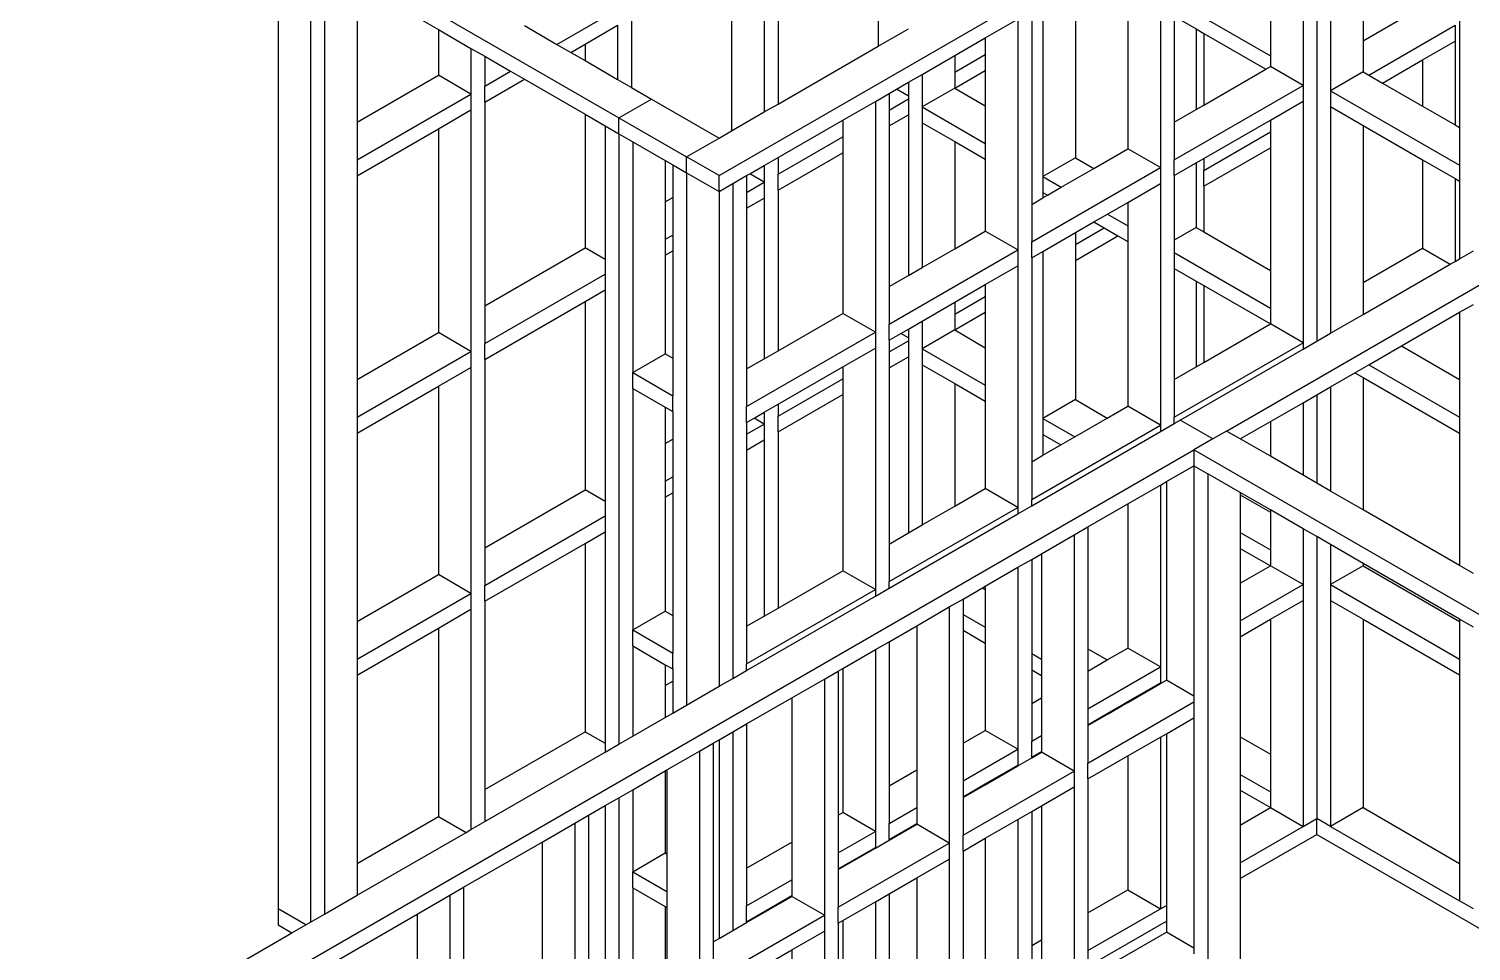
# Model space of a CAD drawing. Header units: millimetres. Extents: x 19458 to 19801, y 4351 to 4752.
# Drawn here: x 19600.685 to 19603.5, y 4522.548 to 4524.349 of the extents above; entities that cross this region are included whole.
import ezdxf

# ---------------------------------------------------------------- set-up
doc = ezdxf.new("R2010")
doc.units = ezdxf.units.MM

# ---------------------------------------------------------------- blocks, each defined once
blk = doc.blocks.new('ISO GENERAL')
at = {"color": 250}
for p, q in [((-3.809, 1.4501), (-2.6423, 2.1237)), ((-2.6423, 2.0926), (-2.6423, 1.1268)), ((-2.6691, 2.0771), (-2.6691, 1.6264)), ((-2.6154, 2.0771), (-2.6154, 1.616)), ((-3.4982, 2.0373), (-3.4982, 1.703)), ((-2.5518, 2.0404), (-2.5518, 1.7136)), ((-4.6699, 1.9161), (-4.6699, 0.0185)), ((-3.6939, 1.9243), (-3.6939, 1.59)), ((-2.9474, 1.9165), (-2.9474, 1.4658)), ((-2.3635, 1.9317), (-2.3635, 1.5441)), ((-4.6062, 1.9104), (-4.0045, 1.5629)), ((-3.7208, 1.9088), (-3.7208, 1.5745)), ((-4.6062, 1.8793), (-4.6062, -0.0071)), ((-4.5794, 1.8638), (-4.5794, 0.0084)), ((-3.7844, 1.8721), (-3.7844, 1.5377)), ((-4.5157, 1.8271), (-4.3568, 1.7353)), ((-4.5157, 1.8271), (-4.5157, 1.5544)), ((-3.011, 1.8134), (-3.011, 1.5025)), ((-4.1254, 1.7062), (-4.007, 1.7746)), ((-3.1771, 1.7839), (-3.1771, 1.4482)), ((-2.9205, 1.7922), (-2.7328, 1.6838)), ((-2.5518, 1.7136), (-2.4358, 1.7806)), ((-3.9801, 1.7591), (-3.9801, 1.6223)), ((-3.2893, 1.7191), (-3.2256, 1.7558)), ((-3.2256, 1.7558), (-3.2256, 1.3051)), ((-3.1988, 1.7713), (-3.1988, 1.3941)), ((-3.1134, 1.757), (-3.1134, 1.485)), ((-2.9205, 1.7612), (-2.8778, 1.7365)), ((-2.9205, 1.7612), (-2.9205, 1.5548)), ((-2.7328, 1.7573), (-2.7328, 1.6838)), ((-4.3568, 1.7353), (-4.3568, 1.6461)), ((-4.3568, 1.7353), (-4.2932, 1.6986)), ((-4.189, 1.743), (-4.1254, 1.7062)), ((-4.0706, 1.7068), (-4.007, 1.7436)), ((-4.007, 1.7436), (-4.007, 1.6379)), ((-3.4982, 1.703), (-3.4395, 1.7368)), ((-3.349, 1.6846), (-3.2893, 1.7191)), ((-3.2893, 1.7191), (-3.2893, 1.6865)), ((-2.8778, 1.7365), (-2.8778, 1.5794)), ((-2.8778, 1.7365), (-2.8629, 1.7279)), ((-2.8629, 1.7279), (-2.8629, 1.588)), ((-2.8629, 1.7279), (-2.7418, 1.658)), ((-2.5408, 1.6465), (-2.3721, 1.7438)), ((-2.3721, 1.7438), (-2.3721, 1.7128)), ((-4.2932, 1.6986), (-4.2663, 1.6831)), ((-4.2932, 1.6986), (-4.2932, 1.6094)), ((-4.1254, 1.7062), (-4.0985, 1.6907)), ((-4.0985, 1.6907), (-4.0706, 1.7068)), ((-4.0985, 1.6907), (-4.0706, 1.6746)), ((-4.0706, 1.7068), (-4.0706, 1.6746)), ((-3.6939, 1.59), (-3.4982, 1.703)), ((-2.5518, 1.7136), (-2.5518, 1.6528)), ((-2.4358, 1.6761), (-2.3721, 1.7128)), ((-2.3721, 1.7128), (-2.3721, 1.5491)), ((-4.2663, 1.6831), (-4.2159, 1.654)), ((-4.2663, 1.6831), (-4.2663, 1.6249)), ((-4.0706, 1.6746), (-4.007, 1.6379)), ((-3.4127, 1.6478), (-3.349, 1.6846)), ((-3.349, 1.652), (-3.2893, 1.6865)), ((-3.349, 1.6846), (-3.349, 1.652)), ((-3.2893, 1.6865), (-3.2893, 1.6555)), ((-2.7418, 1.658), (-2.7328, 1.6631)), ((-2.7328, 1.6838), (-2.7328, 1.6631)), ((-2.6691, 1.6264), (-2.7328, 1.6631)), ((-2.5139, 1.6309), (-2.4358, 1.6761)), ((-2.4358, 1.6761), (-2.4358, 1.5858)), ((-4.5157, 1.5544), (-4.3568, 1.6461)), ((-4.2932, 1.6094), (-4.3568, 1.6461)), ((-4.2663, 1.6249), (-4.2159, 1.654)), ((-4.2663, 1.5939), (-4.189, 1.6385)), ((-4.2159, 1.654), (-4.189, 1.6385)), ((-4.189, 1.6385), (-4.0706, 1.5701)), ((-4.007, 1.6379), (-3.9801, 1.6223)), ((-3.4395, 1.6323), (-3.4127, 1.6478)), ((-3.4127, 1.6478), (-3.4127, 1.5842)), ((-3.349, 1.621), (-3.2893, 1.6555)), ((-3.349, 1.652), (-3.349, 1.621)), ((-3.2893, 1.6555), (-3.2893, 1.5865)), ((-2.8629, 1.588), (-2.7418, 1.658)), ((-2.5518, 1.6528), (-2.6154, 1.616)), ((-2.5518, 1.6528), (-2.5408, 1.6465)), ((-2.5408, 1.6465), (-2.5139, 1.6309)), ((-4.5157, 1.4809), (-4.2932, 1.6094)), ((-4.2932, 1.6094), (-4.2932, 1.5783)), ((-4.2663, 1.5939), (-4.2663, 1.6249)), ((-3.9801, 1.6223), (-3.9409, 1.5997)), ((-3.5039, 1.5952), (-3.477, 1.6107)), ((-3.477, 1.6107), (-3.4628, 1.6189)), ((-3.477, 1.6107), (-3.477, 1.5781)), ((-3.4628, 1.6189), (-3.4395, 1.6323)), ((-3.4395, 1.6055), (-3.4628, 1.6189)), ((-3.4395, 1.6323), (-3.4395, 1.6055)), ((-3.4395, 1.6055), (-3.4395, 1.5998)), ((-3.349, 1.621), (-3.4127, 1.5842)), ((-3.349, 1.621), (-3.2893, 1.5865)), ((-2.9205, 1.4813), (-2.6691, 1.6264)), ((-2.6691, 1.6264), (-2.6691, 1.5954)), ((-2.6154, 1.616), (-2.6154, 1.585)), ((-2.6154, 1.616), (-2.3635, 1.4706)), ((-2.5139, 1.6309), (-2.4358, 1.5858)), ((-4.3568, 1.5416), (-4.2932, 1.5783)), ((-4.2932, 1.5783), (-4.2932, 1.1069)), ((-4.2663, 1.5939), (-4.2663, 1.1959)), ((-4.0045, 1.5629), (-3.9409, 1.5997)), ((-3.9409, 1.5997), (-3.809, 1.5235)), ((-3.7208, 1.5745), (-3.6939, 1.59)), ((-3.5675, 1.5584), (-3.5039, 1.5952)), ((-3.5039, 1.5952), (-3.5039, 1.1445)), ((-3.477, 1.5781), (-3.4395, 1.5998)), ((-3.477, 1.5781), (-3.477, 1.5471)), ((-3.4395, 1.5998), (-3.4395, 1.5687)), ((-3.4127, 1.5842), (-3.2893, 1.513)), ((-3.4127, 1.5842), (-3.4127, 1.5532)), ((-3.2893, 1.5865), (-3.2893, 1.513)), ((-2.9205, 1.5548), (-2.8778, 1.5794)), ((-2.8778, 1.5794), (-2.8629, 1.588)), ((-2.7328, 1.5586), (-2.6691, 1.5954)), ((-2.6691, 1.5954), (-2.6691, 1.1239)), ((-2.6154, 1.585), (-2.6154, 1.1423)), ((-2.6154, 1.585), (-2.5518, 1.5483)), ((-2.4358, 1.5858), (-2.3721, 1.5491)), ((-4.5157, 1.5544), (-4.5157, 1.4809)), ((-4.0706, 1.5701), (-4.0706, 1.3089)), ((-4.0706, 1.5701), (-4.0314, 1.5474)), ((-4.0045, 1.5319), (-4.0045, 1.5629)), ((-4.0045, 1.5629), (-3.8726, 1.4868)), ((-3.7844, 1.5377), (-3.7208, 1.5745)), ((-3.6939, 1.4855), (-3.5675, 1.5584)), ((-3.5675, 1.5584), (-3.5675, 1.5259)), ((-3.477, 1.5471), (-3.4395, 1.5687)), ((-3.4395, 1.5687), (-3.4395, 1.2551)), ((-3.4127, 1.5532), (-3.349, 1.5165)), ((-3.4127, 1.5532), (-3.4127, 1.2706)), ((-2.9205, 1.5548), (-2.9205, 1.4813)), ((-2.8629, 1.4835), (-2.7328, 1.5586)), ((-2.7328, 1.5586), (-2.7328, 1.5356)), ((-2.3721, 1.5491), (-2.3635, 1.5441)), ((-4.5157, 1.4499), (-4.3568, 1.5416)), ((-4.3568, 1.5416), (-4.3568, 1.1436)), ((-4.0314, 1.5474), (-4.0045, 1.5319)), ((-4.0314, 1.5474), (-4.0314, 1.2862)), ((-4.0045, 1.5319), (-4.0045, 0.3403)), ((-4.0045, 1.5319), (-3.9776, 1.5164)), ((-3.8726, 1.4868), (-3.809, 1.5235)), ((-3.809, 1.5235), (-3.7844, 1.5377)), ((-3.6939, 1.4529), (-3.5675, 1.5259)), ((-3.5675, 1.5259), (-3.5675, 1.4948)), ((-3.477, 1.5471), (-3.477, 1.2335)), ((-2.8629, 1.4605), (-2.7328, 1.5356)), ((-2.7328, 1.5356), (-2.7328, 1.5046)), ((-2.5518, 1.5483), (-2.5518, 1.2414)), ((-2.5518, 1.5483), (-2.4358, 1.4813)), ((-2.3635, 1.5441), (-2.3635, 1.4706)), ((-3.9776, 1.5164), (-3.914, 1.4797)), ((-3.9776, 1.5164), (-3.9776, 1.0657)), ((-3.6939, 1.4219), (-3.5675, 1.4948)), ((-3.5675, 1.4948), (-3.5675, 1.1812)), ((-3.349, 1.5165), (-3.349, 1.3074)), ((-3.349, 1.5165), (-3.2893, 1.482)), ((-3.2893, 1.513), (-3.2893, 1.482)), ((-3.0774, 1.4642), (-3.011, 1.5025)), ((-2.9474, 1.4658), (-3.011, 1.5025)), ((-2.8629, 1.4295), (-2.7328, 1.5046)), ((-2.7328, 1.5046), (-2.7328, 1.2652)), ((-4.5157, 1.4809), (-4.5157, 1.4499)), ((-3.914, 1.4797), (-3.914, 1.3993)), ((-3.914, 1.4797), (-3.8995, 1.4713)), ((-3.8995, 1.4713), (-3.8726, 1.4558)), ((-3.8995, 1.4713), (-3.8995, 1.4077)), ((-3.8726, 1.4558), (-3.8726, 1.4868)), ((-3.809, 1.4501), (-3.8726, 1.4868)), ((-3.749, 1.4537), (-3.7208, 1.47)), ((-3.7208, 1.47), (-3.6939, 1.4855)), ((-3.7208, 1.47), (-3.7208, 1.4374)), ((-3.6939, 1.4855), (-3.6939, 1.4529)), ((-3.2893, 1.482), (-3.2893, 1.3419)), ((-3.1988, 1.3206), (-2.9474, 1.4658)), ((-3.1134, 1.485), (-3.1771, 1.4482)), ((-3.1411, 1.4274), (-3.0774, 1.4642)), ((-3.1134, 1.485), (-3.0774, 1.4642)), ((-2.9474, 1.4658), (-2.9474, 1.4347)), ((-2.9205, 1.4502), (-2.9205, 1.4813)), ((-2.9205, 1.4502), (-2.8778, 1.4749)), ((-2.8778, 1.4749), (-2.8629, 1.4835)), ((-2.8778, 1.4749), (-2.8778, 1.349)), ((-2.8629, 1.4835), (-2.8629, 1.4605)), ((-2.4358, 1.4813), (-2.4358, 1.3084)), ((-2.4358, 1.4813), (-2.3721, 1.4446)), ((-2.3635, 1.4706), (-2.3635, 1.4396)), ((-4.5157, 1.4499), (-4.5157, 1.0519)), ((-3.8726, 1.4558), (-3.8726, 0.4165)), ((-3.8726, 1.4558), (-3.809, 1.419)), ((-3.809, 1.419), (-3.809, 1.4501)), ((-3.7821, 1.4345), (-3.7552, 1.4501)), ((-3.7552, 1.4501), (-3.749, 1.4537)), ((-3.7552, 1.4501), (-3.7552, 1.4175)), ((-3.7552, 1.4175), (-3.7208, 1.4374)), ((-3.7208, 1.4374), (-3.749, 1.4537)), ((-3.7208, 1.4374), (-3.7208, 1.4063)), ((-3.6939, 1.4219), (-3.6939, 1.4529)), ((-3.1771, 1.4482), (-3.1411, 1.4274)), ((-3.1771, 1.4482), (-3.1771, 1.4172)), ((-2.9205, 1.4502), (-2.9205, 1.3243)), ((-2.8629, 1.4295), (-2.8629, 1.4605)), ((-2.3721, 1.4446), (-2.3721, 1.2828)), ((-2.3721, 1.4446), (-2.3635, 1.4396)), ((-2.3635, 1.4396), (-2.3635, 1.2878)), ((-3.914, 1.3993), (-3.8995, 1.4077)), ((-3.8995, 1.4077), (-3.8995, 1.3342)), ((-3.809, 1.419), (-3.7821, 1.4345)), ((-3.809, 1.419), (-3.809, 0.4532)), ((-3.7821, 1.4345), (-3.7821, 0.4687)), ((-3.7552, 1.4175), (-3.7552, 1.3864)), ((-3.6939, 1.4219), (-3.6939, 1.1082)), ((-3.1771, 1.4172), (-3.1679, 1.4119)), ((-3.1771, 1.4172), (-3.1771, 1.4066)), ((-3.1771, 1.4066), (-3.1679, 1.4119)), ((-3.1679, 1.4119), (-3.1411, 1.4274)), ((-3.011, 1.398), (-2.9474, 1.4347)), ((-2.9474, 1.4347), (-2.9474, 0.9633)), ((-2.8629, 1.4295), (-2.8629, 1.3403)), ((-3.914, 1.3993), (-3.914, 1.3258)), ((-3.7552, 1.3864), (-3.7208, 1.4063)), ((-3.7552, 1.3864), (-3.7552, 1.0728)), ((-3.7208, 1.4063), (-3.7208, 1.0927)), ((-3.1988, 1.3941), (-3.1771, 1.4066)), ((-3.1988, 1.3941), (-3.1988, 1.3206)), ((-3.0505, 1.3752), (-3.011, 1.398)), ((-3.011, 1.398), (-3.011, 1.3524)), ((-3.1134, 1.3389), (-3.0774, 1.3597)), ((-3.0774, 1.3597), (-3.0505, 1.3752)), ((-3.0774, 1.3597), (-3.0575, 1.3481)), ((-3.0505, 1.3752), (-3.011, 1.3524)), ((-3.011, 1.3524), (-3.011, 1.3213)), ((-2.8184, 0.9516), (-2.1127, 1.3591)), ((-3.914, 1.3258), (-3.8995, 1.3342)), ((-3.914, 1.3258), (-3.914, 1.2948)), ((-3.8995, 1.3342), (-3.8995, 1.3032)), ((-3.349, 1.3074), (-3.2893, 1.3419)), ((-3.2256, 1.3051), (-3.2893, 1.3419)), ((-3.1771, 1.3021), (-3.1134, 1.3389)), ((-3.1134, 1.3158), (-3.0575, 1.3481)), ((-3.1134, 1.3389), (-3.1134, 1.3158)), ((-3.1134, 1.2848), (-3.0306, 1.3326)), ((-3.0575, 1.3481), (-3.0306, 1.3326)), ((-3.0306, 1.3326), (-3.011, 1.3213)), ((-2.8778, 1.349), (-2.9205, 1.3243)), ((-2.9205, 1.3243), (-2.9205, 1.3001)), ((-2.8778, 1.349), (-2.8629, 1.3403)), ((-2.8629, 1.3403), (-2.7328, 1.2652)), ((-4.2663, 1.1959), (-4.0706, 1.3089)), ((-4.0314, 1.2862), (-4.0706, 1.3089)), ((-3.914, 1.2948), (-3.8995, 1.3032)), ((-3.8995, 1.3032), (-3.8995, 1.0941)), ((-3.477, 1.16), (-3.2256, 1.3051)), ((-3.4127, 1.2706), (-3.349, 1.3074)), ((-3.2256, 1.3051), (-3.2256, 1.2741)), ((-3.1988, 1.2896), (-3.1988, 1.3206)), ((-3.1988, 1.2896), (-3.1771, 1.3021)), ((-3.1771, 1.3021), (-3.1771, 0.976)), ((-3.1134, 1.3158), (-3.1134, 1.2848)), ((-3.011, 1.3213), (-3.011, 1)), ((-2.9205, 1.3001), (-2.7328, 1.1917)), ((-2.9205, 1.3001), (-2.9205, 1.2691)), ((-2.5518, 1.2414), (-2.4358, 1.3084)), ((-2.4358, 1.3084), (-2.3818, 1.2772)), ((-2.3635, 1.2878), (-2.3366, 1.3033)), ((-4.0314, 1.2862), (-4.0314, 1.2581)), ((-3.914, 1.2948), (-3.914, 1.1024)), ((-3.4395, 1.2551), (-3.4127, 1.2706)), ((-3.2893, 1.2374), (-3.2256, 1.2741)), ((-3.2256, 1.2741), (-3.2256, 0.8026)), ((-3.1988, 1.2896), (-3.1988, 0.8916)), ((-3.1134, 1.2848), (-3.1134, 1.0128)), ((-2.9205, 1.2691), (-2.8778, 1.2444)), ((-2.9205, 1.2691), (-2.9205, 1.0523)), ((-2.5518, 1.1791), (-2.3818, 1.2772)), ((-2.3818, 1.2772), (-2.3721, 1.2828)), ((-2.3721, 1.2828), (-2.3635, 1.2878)), ((-4.2663, 1.1224), (-4.0314, 1.2581)), ((-4.0314, 1.2581), (-4.0314, 1.227)), ((-3.477, 1.2335), (-3.4395, 1.2551)), ((-2.8778, 1.2444), (-2.8778, 1.0769)), ((-2.8778, 1.2444), (-2.8629, 1.2358)), ((-2.7328, 1.2652), (-2.7328, 1.1917)), ((-2.5518, 1.2414), (-2.5518, 1.1791)), ((-4.0706, 1.2044), (-4.0314, 1.227)), ((-4.0314, 1.227), (-4.0314, 0.814)), ((-3.477, 1.2335), (-3.477, 1.16)), ((-3.349, 1.2029), (-3.2893, 1.2374)), ((-3.349, 1.1798), (-3.2893, 1.2143)), ((-3.2893, 1.2374), (-3.2893, 1.2143)), ((-3.2893, 1.2143), (-3.2893, 1.1833)), ((-2.8629, 1.2358), (-2.8629, 1.0856)), ((-2.8629, 1.2358), (-2.7328, 1.1607)), ((-4.2663, 1.0914), (-4.0706, 1.2044)), ((-4.2663, 1.1959), (-4.2663, 1.1224)), ((-4.0706, 1.2044), (-4.0706, 0.8367)), ((-3.4127, 1.1661), (-3.349, 1.2029)), ((-3.349, 1.2029), (-3.349, 1.1798)), ((-3.349, 1.1488), (-3.2893, 1.1833)), ((-3.2893, 1.1833), (-3.2893, 1.1143)), ((-2.7328, 1.1917), (-2.7328, 1.1607)), ((-2.4772, 1.1176), (-2.3635, 1.1833)), ((-2.3635, 1.1833), (-2.3366, 1.1988)), ((-2.3635, 1.1833), (-2.3635, 1.052)), ((-3.6939, 1.1082), (-3.5675, 1.1812)), ((-3.5039, 1.1445), (-3.5675, 1.1812)), ((-3.477, 1.129), (-3.477, 1.16)), ((-3.4395, 1.1506), (-3.4127, 1.1661)), ((-3.4127, 1.1661), (-3.4127, 1.1121)), ((-3.349, 1.1798), (-3.349, 1.1488)), ((-2.8629, 1.0856), (-2.7328, 1.1607)), ((-2.6691, 1.1239), (-2.7328, 1.1607)), ((-2.6154, 1.1423), (-2.5518, 1.1791)), ((-4.5157, 1.0519), (-4.3568, 1.1436)), ((-4.2932, 1.1069), (-4.3568, 1.1436)), ((-3.7552, 0.9993), (-3.5039, 1.1445)), ((-3.5039, 1.1445), (-3.5039, 1.1134)), ((-3.477, 1.129), (-3.4545, 1.1419)), ((-3.477, 1.129), (-3.477, 1.1059)), ((-3.477, 1.1059), (-3.4395, 1.1276)), ((-3.4545, 1.1419), (-3.4395, 1.1506)), ((-3.4395, 1.1333), (-3.4545, 1.1419)), ((-3.4395, 1.1506), (-3.4395, 1.1333)), ((-3.4395, 1.1333), (-3.4395, 1.1276)), ((-3.4395, 1.1276), (-3.4395, 1.0965)), ((-3.349, 1.1488), (-3.4127, 1.1121)), ((-3.349, 1.1488), (-3.2893, 1.1143)), ((-2.6691, 1.1113), (-2.6423, 1.1268)), ((-2.6423, 1.1268), (-2.6154, 1.1423)), ((-4.5157, 0.9784), (-4.2932, 1.1069)), ((-4.2932, 1.1069), (-4.2932, 1.0759)), ((-4.2663, 1.0914), (-4.2663, 1.1224)), ((-3.9776, 1.0657), (-3.914, 1.1024)), ((-3.914, 1.1024), (-3.8995, 1.0941)), ((-3.7208, 1.0927), (-3.6939, 1.1082)), ((-3.5675, 1.0767), (-3.5039, 1.1134)), ((-3.5039, 1.1134), (-3.5039, 0.642)), ((-3.477, 1.1059), (-3.477, 1.0749)), ((-3.4127, 1.1121), (-3.2893, 1.0408)), ((-3.4127, 1.1121), (-3.4127, 1.081)), ((-3.2893, 1.1143), (-3.2893, 1.0408)), ((-2.9205, 0.9788), (-2.6691, 1.1239)), ((-2.9089, 0.9729), (-2.6691, 1.1113)), ((-2.6691, 1.1239), (-2.6691, 1.1113)), ((-2.5408, 1.0809), (-2.4772, 1.1176)), ((-2.4772, 1.1176), (-2.3635, 1.052)), ((-4.3568, 1.0391), (-4.2932, 1.0759)), ((-4.2932, 1.0759), (-4.2932, 0.6347)), ((-4.2663, 1.0914), (-4.2663, 0.7237)), ((-3.8995, 1.0941), (-3.8995, 1.0206)), ((-3.7552, 1.0728), (-3.7208, 1.0927)), ((-3.7552, 1.0728), (-3.7552, 0.9993)), ((-3.6939, 1.0037), (-3.5675, 1.0767)), ((-3.5675, 1.0767), (-3.5675, 1.0537)), ((-3.477, 1.0749), (-3.4395, 1.0965)), ((-3.477, 1.0749), (-3.477, 0.731)), ((-3.4395, 1.0965), (-3.4395, 0.7526)), ((-3.4127, 1.081), (-3.349, 1.0443)), ((-3.4127, 1.081), (-3.4127, 0.7682)), ((-2.9205, 1.0523), (-2.8778, 1.0769)), ((-2.8778, 1.0769), (-2.8629, 1.0856)), ((-2.5677, 1.0654), (-2.5408, 1.0809)), ((-2.5408, 1.0809), (-2.3635, 0.9785)), ((-4.5157, 1.0519), (-4.5157, 0.9784)), ((-3.9776, 1.0657), (-3.8995, 1.0206)), ((-3.9776, 1.0347), (-3.9776, 1.0657)), ((-3.6939, 0.9807), (-3.5675, 1.0537)), ((-3.5675, 1.0537), (-3.5675, 1.0227)), ((-3.349, 1.0443), (-3.349, 0.8049)), ((-3.349, 1.0443), (-3.2893, 1.0098)), ((-2.9205, 1.0523), (-2.9205, 0.9788)), ((-2.6154, 1.0378), (-2.5677, 1.0654)), ((-2.5677, 1.0654), (-2.5518, 1.0562)), ((-2.5518, 1.0562), (-2.5518, 0.7977)), ((-2.5518, 1.0562), (-2.3635, 0.9475)), ((-2.3635, 1.052), (-2.3635, 0.9785)), ((-4.5157, 0.9474), (-4.3568, 1.0391)), ((-4.3568, 1.0391), (-4.3568, 0.6715)), ((-3.9776, 1.0347), (-3.914, 0.9979)), ((-3.9776, 1.0347), (-3.9776, 0.5632)), ((-3.8995, 0.9896), (-3.8995, 1.0206)), ((-3.6939, 0.9497), (-3.5675, 1.0227)), ((-3.5675, 1.0227), (-3.5675, 0.6788)), ((-3.2893, 1.0408), (-3.2893, 1.0098)), ((-2.6691, 1.0068), (-2.6423, 1.0223)), ((-2.6423, 1.0223), (-2.6154, 1.0378)), ((-2.6423, 1.0223), (-2.6423, 0.8499)), ((-2.6154, 1.0378), (-2.6154, 0.8344)), ((-3.914, 0.9979), (-3.8995, 0.9896)), ((-3.914, 0.9979), (-3.914, 0.9271)), ((-3.8995, 0.9896), (-3.8995, 0.9355)), ((-3.7552, 0.9683), (-3.7552, 0.9993)), ((-3.7407, 0.9767), (-3.7208, 0.9882)), ((-3.7208, 0.9882), (-3.6939, 1.0037)), ((-3.7208, 0.9882), (-3.7208, 0.9652)), ((-3.6939, 1.0037), (-3.6939, 0.9807)), ((-3.2893, 1.0098), (-3.2893, 0.8394)), ((-3.1134, 1.0128), (-3.1771, 0.976)), ((-3.1134, 1.0128), (-3.0512, 0.9768)), ((-3.0512, 0.9768), (-3.011, 1)), ((-2.9474, 0.9633), (-3.011, 1)), ((-2.7328, 0.97), (-2.6691, 1.0068)), ((-2.6691, 1.0068), (-2.6691, 0.8654)), ((-4.5157, 0.9784), (-4.5157, 0.9474)), ((-3.7552, 0.9683), (-3.7407, 0.9767)), ((-3.7552, 0.9683), (-3.7552, 0.9453)), ((-3.7552, 0.9453), (-3.7208, 0.9652)), ((-3.7208, 0.9652), (-3.7407, 0.9767)), ((-3.7208, 0.9652), (-3.7208, 0.9342)), ((-3.6939, 0.9497), (-3.6939, 0.9807)), ((-3.1988, 0.8182), (-2.9474, 0.9633)), ((-3.1771, 0.976), (-3.1148, 0.9401)), ((-3.1771, 0.976), (-3.1771, 0.945)), ((-3.1148, 0.9401), (-3.0512, 0.9768)), ((-2.9474, 0.9506), (-2.9205, 0.9662)), ((-2.9474, 0.9633), (-2.9474, 0.9506)), ((-2.9205, 0.9662), (-2.9205, 0.9788)), ((-2.9205, 0.9662), (-2.9089, 0.9729)), ((-2.8453, 0.9361), (-2.9089, 0.9729)), ((-2.7915, 0.9361), (-2.7328, 0.97)), ((-2.7328, 0.97), (-2.7328, 0.9022)), ((-2.3635, 0.9785), (-2.3635, 0.9475)), ((-4.5157, 0.9474), (-4.5157, 0.5797)), ((-3.914, 0.9271), (-3.8995, 0.9355)), ((-3.8995, 0.9355), (-3.8995, 0.862)), ((-3.7552, 0.9453), (-3.7552, 0.9143)), ((-3.7552, 0.9143), (-3.7208, 0.9342)), ((-3.7208, 0.9342), (-3.7208, 0.5903)), ((-3.6939, 0.9497), (-3.6939, 0.6058)), ((-3.1988, 0.8055), (-2.9474, 0.9506)), ((-3.1771, 0.945), (-3.1417, 0.9246)), ((-3.1771, 0.945), (-3.1771, 0.9042)), ((-3.1417, 0.9246), (-3.1148, 0.9401)), ((-2.8453, 0.9361), (-2.882, 0.9149)), ((-2.8184, 0.9516), (-2.8453, 0.9361)), ((-2.7915, 0.9361), (-2.8184, 0.9516)), ((-2.7328, 0.9022), (-2.7915, 0.9361)), ((-2.3635, 0.9475), (-2.3635, 0.689)), ((-5.029, -0.3246), (-2.882, 0.9149)), ((-3.914, 0.9271), (-3.914, 0.8536)), ((-3.7552, 0.9143), (-3.7552, 0.5704)), ((-3.1988, 0.8916), (-3.1771, 0.9042)), ((-3.1771, 0.9042), (-3.1417, 0.9246)), ((-2.882, 0.9149), (-2.882, 0.8839)), ((-2.2273, 0.5368), (-2.882, 0.9149)), ((-2.6691, 0.8654), (-2.7328, 0.9022)), ((-3.1988, 0.8916), (-3.1988, 0.8182)), ((-2.9358, 0.8528), (-2.882, 0.8839)), ((-2.882, 0.8839), (-2.8552, 0.8683)), ((-2.882, 0.8839), (-2.882, 0.4342)), ((-3.914, 0.8536), (-3.8995, 0.862)), ((-3.914, 0.8536), (-3.914, 0.8226)), ((-3.8995, 0.862), (-3.8995, 0.831)), ((-3.011, 0.8094), (-2.9474, 0.8461)), ((-2.9474, 0.8461), (-2.9358, 0.8528)), ((-2.9474, 0.8461), (-2.9474, 0.4911)), ((-2.9358, 0.8528), (-2.9358, 0.4652)), ((-2.8552, 0.8683), (-2.8552, -1.0602)), ((-2.7915, 0.8316), (-2.8552, 0.8683)), ((-2.6423, 0.8499), (-2.6691, 0.8654)), ((-2.6154, 0.8344), (-2.6423, 0.8499)), ((-4.2663, 0.7237), (-4.0706, 0.8367)), ((-4.0314, 0.814), (-4.0706, 0.8367)), ((-3.914, 0.8226), (-3.8995, 0.831)), ((-3.914, 0.8226), (-3.914, 0.6)), ((-3.8995, 0.831), (-3.8995, 0.5916)), ((-3.349, 0.8049), (-3.2893, 0.8394)), ((-3.2256, 0.8026), (-3.2893, 0.8394)), ((-3.1988, 0.8055), (-3.1988, 0.8182)), ((-2.7915, 0.8316), (-2.7915, 0.8269)), ((-2.7328, 0.7977), (-2.7915, 0.8316)), ((-2.7915, 0.8269), (-2.7328, 0.793)), ((-2.7915, 0.8269), (-2.7915, 0.7534)), ((-2.5518, 0.7977), (-2.6154, 0.8344)), ((-4.0314, 0.814), (-4.0314, 0.7859)), ((-3.477, 0.6575), (-3.2256, 0.8026)), ((-3.477, 0.6449), (-3.2256, 0.79)), ((-3.4127, 0.7682), (-3.349, 0.8049)), ((-3.2256, 0.79), (-3.1988, 0.8055)), ((-3.2256, 0.8026), (-3.2256, 0.79)), ((-3.089, 0.7644), (-3.011, 0.8094)), ((-3.011, 0.8094), (-3.011, 0.5279)), ((-2.7328, 0.7977), (-2.7328, 0.793)), ((-2.6691, 0.7609), (-2.7328, 0.7977)), ((-2.7328, 0.793), (-2.7328, 0.7195)), ((-2.3635, 0.689), (-2.5518, 0.7977)), ((-4.2663, 0.6502), (-4.0314, 0.7859)), ((-4.0314, 0.7859), (-4.0314, 0.7548)), ((-3.4395, 0.7526), (-3.4127, 0.7682)), ((-3.1159, 0.7489), (-3.089, 0.7644)), ((-3.089, 0.7644), (-3.089, 0.5265)), ((-2.6691, 0.7609), (-2.6691, 0.6518)), ((-2.6423, 0.7454), (-2.6691, 0.7609)), ((-4.2663, 0.6192), (-4.0706, 0.7322)), ((-4.0706, 0.7322), (-4.0314, 0.7548)), ((-4.0706, 0.7322), (-4.0706, 0.3645)), ((-4.0314, 0.7548), (-4.0314, 0.3419)), ((-3.477, 0.731), (-3.4395, 0.7526)), ((-3.1795, 0.7121), (-3.1159, 0.7489)), ((-3.1159, 0.7489), (-3.1159, 0.2878)), ((-2.7915, 0.7534), (-2.7328, 0.7195)), ((-2.7915, 0.7534), (-2.7915, 0.7224)), ((-2.6423, 0.7454), (-2.6423, 0.1951)), ((-2.6154, 0.7299), (-2.6423, 0.7454)), ((-4.2663, 0.7237), (-4.2663, 0.6502)), ((-3.477, 0.731), (-3.477, 0.6575)), ((-3.1988, 0.701), (-3.1795, 0.7121)), ((-3.1795, 0.7121), (-3.1795, 0.5053)), ((-2.7915, 0.7224), (-2.7328, 0.6885)), ((-2.7915, 0.7224), (-2.7915, 0.6546)), ((-2.7328, 0.7195), (-2.7328, 0.6885)), ((-2.6154, 0.7299), (-2.6154, 0.6518)), ((-2.5518, 0.6932), (-2.6154, 0.7299)), ((-3.6939, 0.6058), (-3.5675, 0.6788)), ((-3.5039, 0.642), (-3.5675, 0.6788)), ((-3.2893, 0.6487), (-3.2256, 0.6855)), ((-3.2256, 0.6855), (-3.1988, 0.701)), ((-3.2256, 0.6855), (-3.2256, 0.3305)), ((-3.1988, 0.701), (-3.1988, 0.5164)), ((-2.7915, 0.6546), (-2.7328, 0.6885)), ((-2.6691, 0.6518), (-2.7328, 0.6885)), ((-2.5518, 0.6885), (-2.6154, 0.6518)), ((-2.5518, 0.6932), (-2.5518, 0.6885)), ((-2.3635, 0.5845), (-2.5518, 0.6932)), ((-2.5518, 0.6885), (-2.3635, 0.5798)), ((-2.3366, 0.6735), (-2.3635, 0.689)), ((-4.5157, 0.5797), (-4.3568, 0.6715)), ((-4.2932, 0.6347), (-4.3568, 0.6715)), ((-4.2663, 0.6192), (-4.2663, 0.6502)), ((-3.477, 0.6449), (-3.477, 0.6575)), ((-3.295, 0.6454), (-3.2893, 0.6487)), ((-3.2893, 0.6487), (-3.2893, 0.6421)), ((-2.7915, 0.6546), (-2.7915, 0.5811)), ((-2.7915, 0.5811), (-2.6691, 0.6518)), ((-2.6691, 0.6518), (-2.6691, 0.6207)), ((-2.6154, 0.6518), (-2.6154, 0.6207)), ((-2.6154, 0.6518), (-2.3635, 0.5063)), ((-4.5157, 0.5062), (-4.2932, 0.6347)), ((-4.2932, 0.6347), (-4.2932, 0.6037)), ((-3.7552, 0.4969), (-3.5039, 0.642)), ((-3.7552, 0.4842), (-3.5039, 0.6294)), ((-3.5039, 0.6294), (-3.477, 0.6449)), ((-3.5039, 0.642), (-3.5039, 0.6294)), ((-3.3596, 0.6081), (-3.3327, 0.6236)), ((-3.3327, 0.6236), (-3.295, 0.6454)), ((-3.3327, 0.6236), (-3.3327, 0.5937)), ((-3.295, 0.6454), (-3.2893, 0.6421)), ((-3.2893, 0.6421), (-3.2893, 0.5686)), ((-2.7328, 0.584), (-2.6691, 0.6207)), ((-2.6691, 0.6207), (-2.6691, 0.1796)), ((-2.6154, 0.6207), (-2.5518, 0.584)), ((-2.6154, 0.6207), (-2.6154, 0.1796)), ((-4.3568, 0.5669), (-4.2932, 0.6037)), ((-4.2932, 0.6037), (-4.2932, 0.1736)), ((-4.2663, 0.6192), (-4.2663, 0.2515)), ((-3.9776, 0.5632), (-3.914, 0.6)), ((-3.914, 0.6), (-3.8995, 0.5916)), ((-3.8995, 0.5916), (-3.8995, 0.5181)), ((-3.7208, 0.5903), (-3.6939, 0.6058)), ((-3.4232, 0.5714), (-3.3596, 0.6081)), ((-3.3596, 0.6081), (-3.3596, 0.1471)), ((-3.3327, 0.5937), (-3.2893, 0.5686)), ((-3.3327, 0.5937), (-3.3327, 0.5627)), ((-4.5157, 0.5797), (-4.5157, 0.5062)), ((-4.5157, 0.4752), (-4.3568, 0.5669)), ((-4.3568, 0.5669), (-4.3568, 0.1993)), ((-3.9776, 0.5632), (-3.8995, 0.5181)), ((-3.9776, 0.5322), (-3.9776, 0.5632)), ((-3.7552, 0.5704), (-3.7208, 0.5903)), ((-3.7552, 0.5704), (-3.7552, 0.4969)), ((-3.477, 0.5403), (-3.4232, 0.5714)), ((-3.4232, 0.5714), (-3.4232, 0.2899)), ((-3.2893, 0.5686), (-3.2893, 0.5376)), ((-2.7915, 0.5501), (-2.7328, 0.584)), ((-2.7915, 0.5811), (-2.7915, 0.5501)), ((-2.7328, 0.584), (-2.7328, 0.3208)), ((-2.5518, 0.584), (-2.5518, 0.2163)), ((-2.5518, 0.584), (-2.3635, 0.4753)), ((-2.3635, 0.5845), (-2.3635, 0.5798)), ((-2.3366, 0.5689), (-2.3635, 0.5845)), ((-2.3635, 0.5798), (-2.3635, 0.5063)), ((-3.5039, 0.5248), (-3.477, 0.5403)), ((-3.477, 0.5403), (-3.477, 0.2588)), ((-3.3327, 0.5627), (-3.2893, 0.5376)), ((-3.3327, 0.5627), (-3.3327, 0.3421)), ((-3.2893, 0.5376), (-3.2893, 0.3672)), ((-2.7915, 0.5501), (-2.7915, 0.3548)), ((-3.9776, 0.5322), (-3.9776, 0.3558)), ((-3.9776, 0.5322), (-3.914, 0.4954)), ((-3.8995, 0.4871), (-3.8995, 0.5181)), ((-3.5675, 0.4881), (-3.5039, 0.5248)), ((-3.5039, 0.5248), (-3.5039, 0.1698)), ((-3.1795, 0.5053), (-3.1988, 0.5164)), ((-3.1988, 0.5164), (-3.1988, 0.4854)), ((-3.089, 0.5265), (-3.0512, 0.5047)), ((-3.089, 0.5265), (-3.089, 0.4828)), ((-3.0512, 0.5047), (-3.011, 0.5279)), ((-2.9474, 0.4911), (-3.011, 0.5279)), ((-4.5157, 0.5062), (-4.5157, 0.4752)), ((-3.914, 0.4954), (-3.914, 0.4549)), ((-3.914, 0.4954), (-3.8995, 0.4871)), ((-3.8995, 0.4871), (-3.8995, 0.4633)), ((-3.7821, 0.4687), (-3.7552, 0.4842)), ((-3.7552, 0.4842), (-3.7552, 0.4969)), ((-3.6033, 0.4674), (-3.5765, 0.4829)), ((-3.5765, 0.4829), (-3.5675, 0.4881)), ((-3.5765, 0.4829), (-3.5765, 0.2014)), ((-3.5675, 0.4881), (-3.5675, 0.2066)), ((-3.1988, 0.4854), (-3.1795, 0.4742)), ((-3.1988, 0.4854), (-3.1988, 0.4195)), ((-3.1795, 0.5053), (-3.1795, 0.4742)), ((-3.089, 0.4828), (-3.0512, 0.5047)), ((-3.089, 0.4094), (-2.9474, 0.4911)), ((-3.089, 0.4828), (-3.089, 0.4094)), ((-2.9474, 0.4911), (-2.9474, 0.4601)), ((-2.3635, 0.5063), (-2.3635, 0.4753)), ((-4.5157, 0.4752), (-4.5157, 0.1075)), ((-3.914, 0.4549), (-3.8995, 0.4633)), ((-3.914, 0.4549), (-3.914, 0.3926)), ((-3.8995, 0.4633), (-3.8995, 0.4009)), ((-3.8726, 0.4165), (-3.809, 0.4532)), ((-3.809, 0.4532), (-3.7821, 0.4687)), ((-3.667, 0.4307), (-3.6033, 0.4674)), ((-3.6033, 0.4674), (-3.6033, 0.0063)), ((-3.1795, 0.4742), (-3.1795, 0.4306)), ((-3.011, 0.4233), (-2.9474, 0.4601)), ((-3.011, 0.4218), (-2.9474, 0.4585)), ((-2.9474, 0.4585), (-2.9358, 0.4652)), ((-2.9474, 0.4601), (-2.9474, 0.4585)), ((-2.882, 0.4342), (-2.9358, 0.4652)), ((-2.3635, 0.4753), (-2.3635, 0.1076)), ((-3.7552, 0.3797), (-3.667, 0.4307)), ((-3.667, 0.4307), (-3.667, 0.1491)), ((-3.1988, 0.4195), (-3.1795, 0.4306)), ((-3.1795, 0.4306), (-3.1795, 0.3571)), ((-3.089, 0.3033), (-2.882, 0.4228)), ((-3.0243, 0.4157), (-3.011, 0.4233)), ((-3.011, 0.4233), (-3.011, 0.4218)), ((-2.882, 0.4342), (-2.882, 0.4228)), ((-2.882, 0.4228), (-2.882, 0.3918)), ((-3.914, 0.3926), (-3.8995, 0.4009)), ((-3.8995, 0.4009), (-3.8726, 0.4165)), ((-3.1988, 0.4195), (-3.1988, 0.346)), ((-3.089, 0.4094), (-3.089, 0.3783)), ((-3.089, 0.3783), (-3.0512, 0.4002)), ((-3.089, 0.3768), (-3.0498, 0.3994)), ((-3.0512, 0.4002), (-3.0243, 0.4157)), ((-3.0512, 0.4002), (-3.0498, 0.3994)), ((-3.0498, 0.3994), (-3.023, 0.4149)), ((-3.0243, 0.4157), (-3.023, 0.4149)), ((-3.023, 0.4149), (-3.011, 0.4218)), ((-3.9776, 0.3558), (-3.914, 0.3926)), ((-3.7821, 0.3642), (-3.7552, 0.3797)), ((-3.7552, 0.3797), (-3.7552, 0.0982)), ((-3.3327, 0.3421), (-3.2893, 0.3672)), ((-3.2256, 0.3305), (-3.2893, 0.3672)), ((-3.089, 0.3783), (-3.089, 0.3768)), ((-3.089, 0.3768), (-3.089, 0.3033)), ((-2.9358, 0.3607), (-2.882, 0.3918)), ((-2.882, 0.3918), (-2.882, -0.0579)), ((-4.2663, 0.2515), (-4.0706, 0.3645)), ((-4.0706, 0.3645), (-4.0314, 0.3419)), ((-4.0314, 0.3419), (-4.0314, 0.3248)), ((-4.0314, 0.3248), (-4.0045, 0.3403)), ((-4.0045, 0.3403), (-3.9776, 0.3558)), ((-3.8471, 0.3267), (-3.8202, 0.3422)), ((-3.8202, 0.3422), (-3.809, 0.3487)), ((-3.8202, 0.3422), (-3.8202, -0.0454)), ((-3.809, 0.3487), (-3.7821, 0.3642)), ((-3.809, 0.3487), (-3.809, -0.0389)), ((-3.7821, 0.3642), (-3.7821, -0.0234)), ((-3.3327, 0.3421), (-3.3327, 0.2686)), ((-3.1988, 0.346), (-3.1795, 0.3571)), ((-3.1988, 0.315), (-3.1988, 0.346)), ((-3.1795, 0.3571), (-3.1795, 0.3261)), ((-3.011, 0.3173), (-2.9474, 0.354)), ((-2.9474, 0.354), (-2.9358, 0.3607)), ((-2.9474, 0.354), (-2.9474, 0.0189)), ((-2.9358, 0.3607), (-2.9358, 0.0256)), ((-2.7915, 0.3548), (-2.7328, 0.3208)), ((-2.7915, 0.3548), (-2.7915, 0.2813)), ((-4.2663, 0.1892), (-4.0314, 0.3248)), ((-3.9107, 0.29), (-3.8471, 0.3267)), ((-3.8471, 0.3267), (-3.8471, -0.1344)), ((-3.3327, 0.2686), (-3.2256, 0.3305)), ((-3.2256, 0.3305), (-3.2256, 0.2994)), ((-3.2256, 0.2979), (-3.1988, 0.3134)), ((-3.1988, 0.315), (-3.1795, 0.3261)), ((-3.1988, 0.3134), (-3.1795, 0.3245)), ((-3.1988, 0.315), (-3.1988, 0.3134)), ((-3.1795, 0.3261), (-3.1795, 0.3245)), ((-3.1159, 0.2878), (-3.1795, 0.3245)), ((-3.089, 0.2723), (-3.011, 0.3173)), ((-3.011, 0.3173), (-3.011, 0.0557)), ((-2.7328, 0.3208), (-2.7328, 0.2473)), ((-3.9776, 0.2513), (-3.914, 0.2881)), ((-3.914, 0.2881), (-3.9107, 0.29)), ((-3.914, 0.2881), (-3.914, 0.1278)), ((-3.9107, 0.29), (-3.9107, 0.1259)), ((-3.477, 0.2588), (-3.4232, 0.2899)), ((-3.4232, 0.2899), (-3.4232, 0.2164)), ((-3.3327, 0.1626), (-3.1159, 0.2878)), ((-3.2893, 0.2627), (-3.2256, 0.2994)), ((-3.2893, 0.2611), (-3.2256, 0.2979)), ((-3.2256, 0.2994), (-3.2256, 0.2979)), ((-3.1159, 0.2878), (-3.1159, 0.2567)), ((-3.089, 0.2723), (-3.089, 0.3033)), ((-3.477, 0.2588), (-3.477, 0.1853)), ((-3.3327, 0.2686), (-3.3327, 0.2376)), ((-3.3327, 0.2376), (-3.2893, 0.2627)), ((-3.3327, 0.2361), (-3.2893, 0.2611)), ((-3.2893, 0.2627), (-3.2893, 0.2611)), ((-3.1795, 0.22), (-3.1159, 0.2567)), ((-3.1159, 0.2567), (-3.1159, -0.2043)), ((-3.089, 0.2723), (-3.089, 0.0107)), ((-2.7915, 0.2813), (-2.7328, 0.2473)), ((-2.7915, 0.2813), (-2.7915, 0.2502)), ((-4.2663, 0.2515), (-4.2663, 0.1892)), ((-4.0314, 0.2203), (-4.0045, 0.2358)), ((-4.0045, 0.2358), (-3.9776, 0.2513)), ((-4.0045, 0.2358), (-4.0045, -0.1518)), ((-3.9776, 0.2513), (-3.9776, 0.091)), ((-3.3327, 0.2376), (-3.3327, 0.2361)), ((-3.3327, 0.2361), (-3.3327, 0.1626)), ((-2.7915, 0.2502), (-2.7328, 0.2163)), ((-2.7915, 0.2502), (-2.7915, 0.1824)), ((-2.7328, 0.2473), (-2.7328, 0.2163)), ((-4.5157, 0.1075), (-4.3568, 0.1993)), ((-4.3568, 0.1993), (-4.3028, 0.1681)), ((-4.0908, 0.186), (-4.0639, 0.2015)), ((-4.0639, 0.2015), (-4.0314, 0.2203)), ((-4.0639, 0.2015), (-4.0639, -0.1861)), ((-4.0314, 0.2203), (-4.0314, -0.1673)), ((-3.5765, 0.2014), (-3.5675, 0.2066)), ((-3.5765, 0.2014), (-3.5765, 0.1279)), ((-3.5039, 0.1698), (-3.5675, 0.2066)), ((-3.477, 0.1853), (-3.4232, 0.2164)), ((-3.4232, 0.2164), (-3.4232, 0.1854)), ((-3.2256, 0.1934), (-3.1988, 0.2089)), ((-3.1988, 0.2089), (-3.1795, 0.22)), ((-3.1988, 0.2089), (-3.1988, -0.0527)), ((-3.1795, 0.22), (-3.1795, -0.0416)), ((-2.7915, 0.1824), (-2.7328, 0.2163)), ((-2.7328, 0.2163), (-2.6691, 0.1796)), ((-2.5518, 0.2163), (-2.6154, 0.1796)), ((-2.5518, 0.2163), (-2.3635, 0.1076)), ((-4.3028, 0.1681), (-4.2932, 0.1736)), ((-4.2932, 0.1736), (-4.2663, 0.1892)), ((-4.1544, 0.1492), (-4.0908, 0.186)), ((-4.0908, 0.186), (-4.0908, -0.2751)), ((-3.5765, 0.1279), (-3.5039, 0.1698)), ((-3.5039, 0.1698), (-3.5039, 0.1388)), ((-3.477, 0.1543), (-3.4232, 0.1854)), ((-3.477, 0.1543), (-3.477, 0.1853)), ((-3.477, 0.1528), (-3.4232, 0.1838)), ((-3.4232, 0.1854), (-3.4232, 0.1838)), ((-3.3596, 0.1471), (-3.4232, 0.1838)), ((-3.2893, 0.1566), (-3.2256, 0.1934)), ((-3.2256, 0.1934), (-3.2256, -0.1417)), ((-2.7915, 0.1824), (-2.7915, 0.1089)), ((-2.7915, 0.1089), (-2.6691, 0.1796)), ((-2.6691, 0.1796), (-2.6423, 0.1951)), ((-2.6154, 0.1796), (-2.6423, 0.1951)), ((-2.6423, 0.1641), (-2.6423, 0.1951)), ((-2.6154, 0.1796), (-2.3635, 0.0341)), ((-4.5157, 0.0452), (-4.3028, 0.1681)), ((-4.3077, 0.0608), (-4.1544, 0.1492)), ((-4.1544, 0.1492), (-4.1544, -0.2384)), ((-3.7552, 0.0982), (-3.667, 0.1491)), ((-3.667, 0.1491), (-3.667, 0.0757)), ((-3.5765, 0.0219), (-3.3596, 0.1471)), ((-3.5039, 0.1372), (-3.477, 0.1528)), ((-3.477, 0.1543), (-3.477, 0.1528)), ((-3.3596, 0.1471), (-3.3596, 0.116)), ((-3.3327, 0.1315), (-3.3327, 0.1626)), ((-3.3327, 0.1315), (-3.2893, 0.1566)), ((-3.2893, 0.1566), (-3.2893, -0.105)), ((-2.7915, 0.0779), (-2.6423, 0.1641)), ((-2.6423, 0.1641), (-2.2541, -0.06)), ((-3.9776, 0.091), (-3.914, 0.1278)), ((-3.914, 0.1278), (-3.9107, 0.1259)), ((-3.9107, 0.1259), (-3.9107, 0.0524)), ((-3.5765, 0.1279), (-3.5765, 0.0969)), ((-3.5675, 0.1021), (-3.5039, 0.1388)), ((-3.5675, 0.1005), (-3.5039, 0.1372)), ((-3.5039, 0.1388), (-3.5039, 0.1372)), ((-3.4232, 0.0793), (-3.3596, 0.116)), ((-3.3596, 0.116), (-3.3596, -0.345)), ((-3.3327, 0.1315), (-3.3327, -0.1301)), ((-4.5157, 0.1075), (-4.5157, 0.0452)), ((-3.9776, 0.091), (-3.9107, 0.0524)), ((-3.9776, 0.06), (-3.9776, 0.091)), ((-3.7552, 0.0982), (-3.7552, 0.0247)), ((-3.5765, 0.0969), (-3.5675, 0.1021)), ((-3.5765, 0.0953), (-3.5675, 0.1005)), ((-3.5765, 0.0969), (-3.5765, 0.0953)), ((-3.5765, 0.0953), (-3.5765, 0.0219)), ((-3.5675, 0.1021), (-3.5675, 0.1005)), ((-2.7915, 0.1089), (-2.7915, 0.0779)), ((-2.3635, 0.1076), (-2.3635, 0.0341)), ((-4.3345, 0.0453), (-4.3077, 0.0608)), ((-4.3077, 0.0608), (-4.3077, -0.3268)), ((-3.9776, 0.06), (-3.9776, -0.1363)), ((-3.9776, 0.06), (-3.914, 0.0233)), ((-3.7552, 0.0247), (-3.667, 0.0757)), ((-3.667, 0.0757), (-3.667, 0.0446)), ((-3.477, 0.0482), (-3.4232, 0.0793)), ((-3.4232, 0.0793), (-3.4232, -0.1823)), ((-2.7915, 0.0779), (-2.7915, -1.0235)), ((-4.5794, 0.0084), (-4.5157, 0.0452)), ((-4.3982, 0.0085), (-4.3345, 0.0453)), ((-4.3345, 0.0453), (-4.3345, -0.4158)), ((-3.9107, 0.0524), (-3.9107, 0.0214)), ((-3.7552, -0.0063), (-3.667, 0.0446)), ((-3.7552, -0.0079), (-3.667, 0.0431)), ((-3.667, 0.0446), (-3.667, 0.0431)), ((-3.6033, 0.0063), (-3.667, 0.0431)), ((-3.5675, -0.004), (-3.5039, 0.0327)), ((-3.5039, 0.0327), (-3.477, 0.0482)), ((-3.5039, 0.0327), (-3.5039, -0.3024)), ((-3.477, 0.0482), (-3.477, -0.2134)), ((-3.089, 0.0107), (-3.011, 0.0557)), ((-3.011, 0.0557), (-2.9474, 0.0189)), ((-2.3366, 0.0186), (-2.3635, 0.0341)), ((-4.6159, -0.0127), (-4.6699, 0.0185)), ((-4.6699, 0.0185), (-4.6699, -0.0125)), ((-4.6062, -0.0071), (-4.5794, 0.0084)), ((-4.5514, -0.0799), (-4.3982, 0.0085)), ((-4.3982, 0.0085), (-4.3982, -0.3791)), ((-3.914, 0.0233), (-3.914, -0.0995)), ((-3.914, 0.0233), (-3.9107, 0.0214)), ((-3.9107, 0.0214), (-3.9107, -0.0976)), ((-3.8202, -0.1189), (-3.6033, 0.0063)), ((-3.7552, -0.0063), (-3.7552, 0.0247)), ((-3.6033, 0.0063), (-3.6033, -0.0247)), ((-3.5765, -0.0092), (-3.5765, 0.0219)), ((-3.089, -0.0628), (-2.9474, 0.0189)), ((-3.089, 0.0107), (-3.089, -0.0628)), ((-2.9474, 0.0189), (-2.9358, 0.0256)), ((-2.9358, 0.0256), (-2.9358, -0.0054)), ((-4.6699, -0.0125), (-4.6427, -0.0282)), ((-4.6427, -0.0282), (-4.6159, -0.0127)), ((-4.6159, -0.0127), (-4.6062, -0.0071)), ((-3.809, -0.0389), (-3.7821, -0.0234)), ((-3.7821, -0.0234), (-3.7552, -0.0079)), ((-3.7552, -0.0063), (-3.7552, -0.0079)), ((-3.667, -0.0614), (-3.6033, -0.0247)), ((-3.6033, -0.0247), (-3.6033, -0.4858)), ((-3.5765, -0.0092), (-3.5675, -0.004)), ((-3.5765, -0.0092), (-3.5765, -0.2708)), ((-3.5675, -0.004), (-3.5675, -0.2656)), ((-3.089, -0.0939), (-2.9358, -0.0054)), ((-3.089, -0.1153), (-2.9358, -0.0269)), ((-2.9358, -0.0054), (-2.9358, -0.0269)), ((-2.882, -0.0579), (-2.9358, -0.0269)), ((-5.1562, -0.3246), (-4.6427, -0.0282)), ((-3.8202, -0.0454), (-3.809, -0.0389)), ((-3.8202, -0.0454), (-3.8202, -0.1189)), ((-3.1988, -0.0527), (-3.1795, -0.0416)), ((-3.1988, -0.0527), (-3.1988, -0.1262)), ((-3.1795, -0.0416), (-3.1795, -0.1151)), ((-3.7552, -0.1124), (-3.667, -0.0614)), ((-3.667, -0.0614), (-3.667, -0.323)), ((-3.089, -0.0628), (-3.089, -0.0939)), ((-2.882, -0.0579), (-2.882, -0.0693))]:
    blk.add_line(p, q, dxfattribs=at)

msp = doc.modelspace()

# ---------------------------------------------------------------- block references
at = {"color": 2}
msp.add_blockref('ISO GENERAL', (19605.8409, 4522.6118), dxfattribs=at)

doc.saveas('drawing.dxf')
